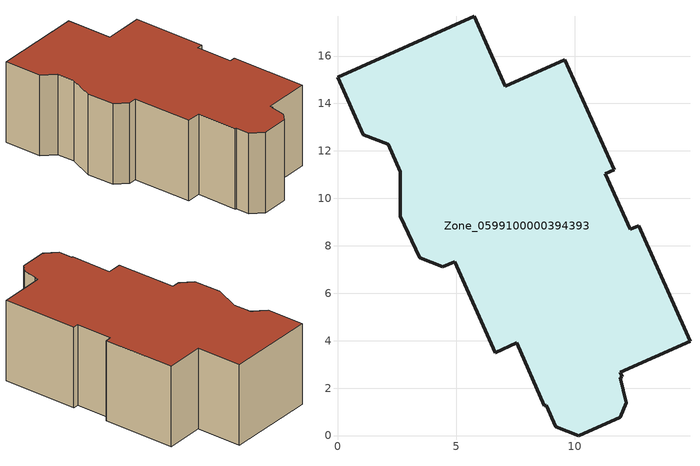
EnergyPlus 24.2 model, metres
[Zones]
Zone_0599100000394393
 floor ground (C_G): 14.86,3.98 11.92,2.66 12.01,2.47 11.93,2.43 12.18,1.39 11.91,0.78 10.18,0 9.2,0.38 8.81,1.29 8.73,1.25 7.55,3.9 6.64,3.5 4.94,7.33 4.43,7.12 3.47,7.49 2.65,9.25 2.64,11.13 2.13,12.29 1.08,12.68 0,15.11 5.76,17.67 7.08,14.72 9.59,15.85 11.66,11.21 11.29,11.04 12.34,8.69 12.71,8.85 z0
 wall outside (C_F): 11.66,11.21 9.59,15.85 7.08,14.72 5.76,17.67 0,15.11 1.08,12.68 2.13,12.29 2.64,11.13 2.65,9.25 3.47,7.49 4.43,7.12 4.94,7.33 6.64,3.5 7.55,3.9 8.73,1.25 8.81,1.29 9.2,0.38 10.18,0 11.91,0.78 12.18,1.39 11.93,2.43 12.01,2.47 11.92,2.66 14.86,3.98 12.71,8.85 12.34,8.69 11.29,11.04 11.66,11.21 z0:5.8
 roof outside (C_R): 12.01,2.47 11.92,2.66 14.86,3.98 12.71,8.85 12.34,8.69 11.29,11.04 11.66,11.21 9.59,15.85 7.08,14.72 5.76,17.67 0,15.11 1.08,12.68 2.13,12.29 2.64,11.13 2.65,9.25 3.47,7.49 4.43,7.12 4.94,7.33 6.64,3.5 7.55,3.9 8.73,1.25 8.81,1.29 9.2,0.38 10.18,0 11.91,0.78 12.18,1.39 11.93,2.43 z5.8
[BUILDING]
Pand.0599100000394393: North Axis=0; Terrain=City; Loads Convergence Tolerance Value=0.04; Temperature Convergence Tolerance Value=0.4; Solar Distribution=FullExterior; Maximum Number of Warmup Days=25; Minimum Number of Warmup Days=1
[Site:Location]
Rotterdam.The.Hague.AP_ZH_NLD Design_Conditions: Latitude=51.96; Longitude=4.45; Time Zone=1; Elevation=-4.5
[SITE:GROUNDTEMPERATURE:BUILDINGSURFACE]
18, 18, 18, 18, 18, 18, 18, 18, 18, 18, 18, 18
[MATERIAL] Thermal Absorptance=0.9; Solar Absorptance=0.7; Visible Absorptance=0.7
Name | Roughness | Thickness | Conductivity | Density | Specific Heat
G.D.1992-2005 | MediumSmooth | 0.15 | 0.06 | 540 | 1210
F.D.1992-2005 | Rough | 0.3 | 0.12 | 1920 | 840
R.D.1992-2005 | MediumRough | 0.2 | 0.08 | 1500 | 1000
[CONSTRUCTION]
C_G: G.D.1992-2005
C_F: F.D.1992-2005
C_R: R.D.1992-2005
[ZONE]
Zone_0599100000394393: Type=1; Multiplier=1; Ceiling Height=Autocalculate; Volume=Autocalculate; Floor Area=autocalculate; Part of Total Floor Area=Yes
[ZONEINFILTRATION:DESIGNFLOWRATE]
Infil_Zone_0599100000394393: Zone or ZoneList or Space or SpaceList=Zone_0599100000394393; Schedule=AlwaysOn; Design Flow Rate Calculation Method=Flow/Area; Flow Rate per Floor Area=0.0021; Constant Term Coefficient=1; Temperature Term Coefficient=0; Velocity Term Coefficient=0; Velocity Squared Term Coefficient=0
[HVACTEMPLATE:ZONE:IDEALLOADSAIRSYSTEM]
Zone_0599100000394393: Maximum Heating Supply Air Temperature=50; Minimum Cooling Supply Air Temperature=13; Maximum Heating Supply Air Humidity Ratio=0.0156; Minimum Cooling Supply Air Humidity Ratio=0.0077; Heating Limit=NoLimit; Cooling Limit=NoLimit; Dehumidification Control Type=ConstantSensibleHeatRatio; Cooling Sensible Heat Ratio=0.7; Dehumidification Setpoint=60; Humidification Control Type=None; Humidification Setpoint=30; Outdoor Air Method=None; Outdoor Air Flow Rate per Person=0.00944; Outdoor Air Flow Rate per Zone Floor Area=0; Outdoor Air Flow Rate per Zone=0; Demand Controlled Ventilation Type=None; Outdoor Air Economizer Type=NoEconomizer; Heat Recovery Type=None; Sensible Heat Recovery Effectiveness=0.7; Latent Heat Recovery Effectiveness=0.65
[ZONECONTROL:THERMOSTAT]
ThermostatControl_Zone_0599100000394393: Zone or ZoneList=Zone_0599100000394393; Control Type Schedule=DualSetpointControlType; Control 1=Thermostat_Zone_0599100000394393; Temperature Difference Between Cutout And Setpoint=0
[THERMOSTATSETPOINT:DUALSETPOINT]
Thermostat_Zone_0599100000394393: Heating Setpoint Temperature Schedule=HeatingSetpoint_Zone_0599100000394393; Cooling Setpoint Temperature Schedule=CoolingSetpoint_Zone_0599100000394393
[SCHEDULE:COMPACT]
HeatingSetpoint_Zone_0599100000394393: Through: 12/31, For: AllDays, Until: 24:00, 21
CoolingSetpoint_Zone_0599100000394393: Through: 12/31, For: AllDays, Until: 24:00, 24
DualSetpointControlType: Through: 12/31, For: AllDays, Until: 24:00, 4
AlwaysOn: Through: 12/31, For: AllDays, Until: 24:00, 1
